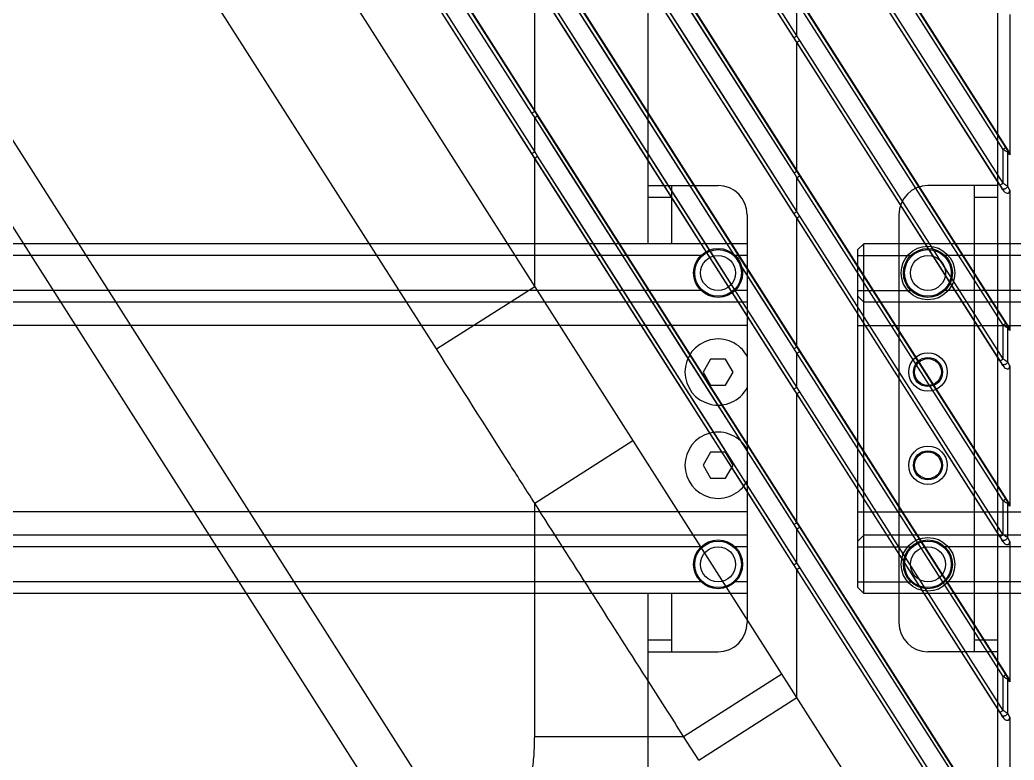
# Model space of a CAD drawing. Header units: millimetres. Extents: x 1409 to 26878, y 589 to 5187.
# Drawn here: x 15319.6 to 15404.8, y 3651.8 to 3715.3 of the extents above; entities that cross this region are included whole.
import ezdxf

# ---------------------------------------------------------------- set-up
doc = ezdxf.new("R2010")
doc.units = ezdxf.units.MM
doc.layers.add('02___PRT_ALL_AXES', color=7, linetype='Continuous')

# ---------------------------------------------------------------- blocks, each defined once
blk = doc.blocks.new('WRSF')
at = {"color": 114, "linetype": 'Continuous', "true_color": 0x139b48}
for p, q in [((12853.57, 6047.063), (12853.57, 6382.063)), ((12823.57, 6142.063), (12823.57, 6292.063)), ((12823.57, 6147.063), (12829.57, 6147.063)), ((12825.57, 6147.063), (12825.57, 6142.063)), ((12853.57, 6147.063), (12847.57, 6147.063)), ((12851.57, 6107.063), (12851.57, 6147.063)), ((12823.57, 6146.063), (12825.57, 6146.063)), ((12851.57, 6146.063), (12853.57, 6146.063)), ((12832.07, 6144.563), (12832.07, 6109.563)), ((12845.07, 6144.563), (12845.07, 6109.563)), ((12241.57, 6141.563), (12242.07, 6142.063)), ((12242.07, 6112.063), (12242.07, 6142.063)), ((12265.07, 6142.063), (12242.07, 6142.063)), ((12832.07, 6142.063), (12278.07, 6142.063)), ((12241.57, 6112.563), (12241.57, 6141.563)), ((12241.57, 6141.063), (12246.1, 6141.063)), ((12832.07, 6141.063), (12831.039, 6141.063)), ((12241.57, 6138.063), (12246.1, 6138.063)), ((12241.57, 6137.563), (12242.07, 6137.063)), ((12832.07, 6138.063), (12831.039, 6138.063)), ((12265.07, 6137.063), (12242.07, 6137.063)), ((12832.07, 6137.063), (12278.07, 6137.063)), ((12241.57, 6135.063), (12265.07, 6135.063)), ((12832.07, 6135.063), (12278.07, 6135.063)), ((12828.925, 6132.18), (12828.28, 6131.063)), ((12830.215, 6132.18), (12828.925, 6132.18)), ((12830.86, 6131.063), (12830.215, 6132.18)), ((12828.28, 6131.063), (12828.925, 6129.946)), ((12830.215, 6129.946), (12830.86, 6131.063)), ((12828.925, 6129.946), (12830.215, 6129.946)), ((12828.925, 6124.18), (12828.28, 6123.063)), ((12830.215, 6124.18), (12828.925, 6124.18)), ((12830.86, 6123.063), (12830.215, 6124.18)), ((12828.28, 6123.063), (12828.925, 6121.946)), ((12830.215, 6121.946), (12830.86, 6123.063)), ((12828.925, 6121.946), (12830.215, 6121.946)), ((12241.57, 6119.063), (12265.07, 6119.063)), ((12832.07, 6119.063), (12278.07, 6119.063)), ((12241.57, 6116.563), (12242.07, 6117.063)), ((12265.07, 6117.063), (12242.07, 6117.063)), ((12832.07, 6117.063), (12278.07, 6117.063)), ((12241.57, 6116.063), (12246.1, 6116.063)), ((12832.07, 6116.063), (12831.039, 6116.063)), ((12241.57, 6113.063), (12246.1, 6113.063)), ((12832.07, 6113.063), (12831.039, 6113.063)), ((12241.57, 6112.563), (12242.07, 6112.063)), ((12265.07, 6112.063), (12242.07, 6112.063)), ((12832.07, 6112.063), (12278.07, 6112.063)), ((12823.57, 6047.063), (12823.57, 6112.063)), ((12825.57, 6112.063), (12825.57, 6107.063)), ((12825.57, 6108.063), (12823.57, 6108.063)), ((12853.57, 6108.063), (12851.57, 6108.063)), ((12823.57, 6107.063), (12829.57, 6107.063)), ((12853.57, 6107.063), (12847.57, 6107.063))]:
    blk.add_line(p, q, dxfattribs=at)
for centre, radius in [((12847.57, 6139.563), 2.3), ((12829.57, 6139.563), 2), ((12829.57, 6139.563), 1.5), ((12847.57, 6139.563), 2), ((12847.57, 6139.563), 1.5), ((12247.57, 6131.063), 1.65), ((12247.57, 6131.063), 1.15), ((12247.57, 6123.063), 1.65), ((12247.57, 6123.063), 1.15), ((12829.57, 6114.563), 2), ((12847.57, 6114.563), 2.3), ((12847.57, 6114.563), 2), ((12829.57, 6114.563), 1.5), ((12847.57, 6114.563), 1.5)]:
    blk.add_circle(centre, radius, dxfattribs=at)
for centre, start, end in [((12829.57, 6144.563), 0, 90), ((12847.57, 6144.563), 90, 180), ((12829.57, 6109.563), 270, 0), ((12847.57, 6109.563), 180, 270)]:
    blk.add_arc(centre, 2.5, start, end, dxfattribs=at)
at = {"layer": '02___PRT_ALL_AXES', "color": 114, "linetype": 'Continuous', "true_color": 0x139b48}
for p, q in [((12261.1, 6141.063), (12249.039, 6141.063)), ((12828.1, 6141.063), (12282.039, 6141.063)), ((12261.1, 6138.063), (12249.039, 6138.063)), ((12828.1, 6138.063), (12282.039, 6138.063)), ((12261.1, 6116.063), (12249.039, 6116.063)), ((12828.1, 6116.063), (12282.039, 6116.063)), ((12261.1, 6113.063), (12249.039, 6113.063)), ((12828.1, 6113.063), (12282.039, 6113.063))]:
    blk.add_line(p, q, dxfattribs=at)
for centre, radius in [((12247.57, 6139.563), 2.1), ((12829.57, 6139.563), 2.1), ((12847.57, 6131.063), 1.25), ((12847.57, 6123.063), 1.25), ((12247.57, 6114.563), 2.1), ((12829.57, 6114.563), 2.1)]:
    blk.add_circle(centre, radius, dxfattribs=at)
for centre in [(12829.57, 6131.063), (12829.57, 6123.063)]:
    blk.add_arc(centre, 2.84, 28.08421, 331.91579, dxfattribs=at)
blk = doc.blocks.new('*U71')
blk.add_blockref('WRSF', (-12547.57, -6214.325))
blk = doc.blocks.new('*U72')
at = {"color": 0, "linetype": 'ByBlock', "lineweight": -2, "transparency": 16777216}
for p in [(0, 0), (600, 0)]:
    blk.add_blockref('*U71', p, dxfattribs=at)
blk = doc.blocks.new('1111')
at = {"color": 7, "linetype": 'Continuous'}
for p, q in [((16405.676, 7051.134), (16600.504, 6745.316)), ((16415.394, 7050.956), (16602.197, 6757.734)), ((16424.998, 7050.956), (16602.197, 6772.809)), ((16434.602, 7050.956), (16602.197, 6787.885)), ((16444.206, 7050.956), (16602.197, 6802.96)), ((16453.81, 7050.956), (16602.197, 6818.035)), ((16412.996, 7050.624), (16601.677, 6754.455)), ((16422.6, 7050.624), (16601.677, 6769.531)), ((16432.204, 7050.624), (16601.677, 6784.606)), ((16441.809, 7050.624), (16601.677, 6799.681)), ((16451.413, 7050.624), (16601.677, 6814.757)), ((16561.286, 6817.893), (16438.754, 7010.23)), ((16561.538, 6818.054), (16439.006, 7010.391)), ((16561.286, 6821.358), (16440.961, 7010.23)), ((16561.538, 6821.518), (16441.213, 7010.391)), ((16553.115, 6801.113), (16423.209, 7005.024)), ((16552.963, 6754.799), (16482.29, 6865.734)), ((16486.677, 6866.234), (16555.773, 6757.774)), ((16583.768, 6827.827), (16561.538, 6862.723)), ((16584.035, 6827.988), (16561.79, 6862.884)), ((16584.022, 6816.374), (16561.79, 6851.273)), ((16583.784, 6816.214), (16561.538, 6851.113)), ((16584.035, 6812.913), (16561.79, 6847.809)), ((16583.768, 6812.751), (16561.538, 6847.648)), ((16601.941, 6818.397), (16584.272, 6846.132)), ((16601.704, 6818.237), (16584.035, 6845.972)), ((16601.437, 6815.168), (16584.021, 6842.506)), ((16601.704, 6815.329), (16584.287, 6842.667)), ((16583.784, 6801.139), (16561.538, 6836.037)), ((16584.022, 6801.299), (16561.79, 6836.198)), ((16574.527, 6827.828), (16569.776, 6835.281)), ((16583.768, 6797.676), (16561.538, 6832.573)), ((16561.538, 6821.518), (16561.538, 6832.573)), ((16564.432, 6828.03), (16561.538, 6832.573)), ((16584.035, 6797.837), (16561.79, 6832.733)), ((16564.686, 6828.191), (16561.79, 6832.733)), ((16567.234, 6827.652), (16564.642, 6831.721)), ((16583.768, 6827.827), (16581.334, 6831.648)), ((16584.035, 6827.988), (16581.599, 6831.809)), ((16566.986, 6827.492), (16564.392, 6831.56)), ((16574.266, 6827.667), (16571.893, 6831.393)), ((16576.516, 6827.616), (16574.139, 6831.346)), ((16576.758, 6827.776), (16574.382, 6831.506)), ((16601.704, 6803.162), (16584.035, 6830.896)), ((16584.035, 6827.988), (16584.035, 6830.896)), ((16601.941, 6803.322), (16584.272, 6831.056)), ((16602.282, 6829.817), (16602.282, 6817.77)), ((16567.319, 6824.06), (16564.686, 6828.191)), ((16567.063, 6823.899), (16564.432, 6828.03)), ((16569.41, 6823.689), (16566.986, 6827.492)), ((16569.657, 6823.849), (16567.234, 6827.652)), ((16576.631, 6823.956), (16574.266, 6827.667)), ((16576.893, 6824.117), (16574.527, 6827.828)), ((16578.9, 6823.876), (16576.516, 6827.616)), ((16579.141, 6824.036), (16576.758, 6827.776)), ((16584.021, 6827.431), (16583.768, 6827.827)), ((16584.01, 6827.413), (16584.021, 6827.431)), ((16584.01, 6816.432), (16584.01, 6827.413)), ((16601.437, 6800.092), (16584.021, 6827.431)), ((16584.287, 6827.592), (16584.035, 6827.988)), ((16601.704, 6800.253), (16584.287, 6827.592)), ((16569.776, 6820.206), (16567.319, 6824.06)), ((16578.987, 6820.257), (16576.631, 6823.956)), ((16579.251, 6820.418), (16576.893, 6824.117)), ((16581.531, 6820.284), (16579.141, 6824.036)), ((16569.519, 6820.045), (16567.063, 6823.899)), ((16571.767, 6819.991), (16569.41, 6823.689)), ((16572.012, 6820.152), (16569.657, 6823.849)), ((16581.292, 6820.124), (16578.9, 6823.876)), ((16561.286, 6821.358), (16561.538, 6821.518)), ((16561.538, 6820.962), (16561.286, 6821.358)), ((16561.79, 6821.123), (16561.538, 6821.518)), ((16561.538, 6820.962), (16561.79, 6821.123)), ((16583.784, 6786.063), (16561.538, 6820.962)), ((16561.538, 6818.054), (16561.538, 6820.962)), ((16564.392, 6816.485), (16561.538, 6820.962)), ((16584.022, 6786.223), (16561.79, 6821.123)), ((16564.642, 6816.645), (16561.79, 6821.123)), ((16571.893, 6816.317), (16569.519, 6820.045)), ((16572.152, 6816.478), (16569.776, 6820.206)), ((16574.139, 6816.271), (16571.767, 6819.991)), ((16574.382, 6816.431), (16572.012, 6820.152)), ((16581.334, 6816.572), (16578.987, 6820.257)), ((16581.599, 6816.733), (16579.251, 6820.418)), ((16583.784, 6816.214), (16581.292, 6820.124)), ((16584.022, 6816.374), (16581.531, 6820.284)), ((16561.286, 6817.893), (16561.538, 6818.054)), ((16561.79, 6817.658), (16561.538, 6818.054)), ((16601.704, 6815.329), (16601.704, 6818.237)), ((16602.197, 6818.035), (16602.102, 6818.159)), ((16602.282, 6817.77), (16602.107, 6817.999)), ((16602.107, 6815.062), (16602.107, 6817.999)), ((16561.538, 6817.497), (16561.286, 6817.893)), ((16561.538, 6817.497), (16561.79, 6817.658)), ((16583.768, 6782.601), (16561.538, 6817.497)), ((16561.538, 6806.48), (16561.538, 6817.497)), ((16564.432, 6812.955), (16561.538, 6817.497)), ((16584.035, 6782.762), (16561.79, 6817.658)), ((16564.686, 6813.116), (16561.79, 6817.658)), ((16566.986, 6812.416), (16564.392, 6816.485)), ((16567.234, 6812.577), (16564.642, 6816.645)), ((16574.266, 6812.592), (16571.893, 6816.317)), ((16574.527, 6812.753), (16572.152, 6816.478)), ((16576.516, 6812.541), (16574.139, 6816.271)), ((16576.758, 6812.701), (16574.382, 6816.431)), ((16583.768, 6812.751), (16581.334, 6816.572)), ((16584.035, 6812.913), (16581.599, 6816.733)), ((16584.01, 6816.432), (16584.022, 6816.374)), ((16584.272, 6815.981), (16584.022, 6816.374)), ((16584.035, 6815.821), (16583.784, 6816.214)), ((16601.704, 6788.086), (16584.035, 6815.821)), ((16584.035, 6812.913), (16584.035, 6815.821)), ((16601.941, 6788.246), (16584.272, 6815.981)), ((16601.677, 6814.757), (16601.598, 6814.9)), ((16602.282, 6814.741), (16602.107, 6815.062)), ((16602.282, 6814.741), (16602.282, 6802.694)), ((16567.063, 6808.824), (16564.432, 6812.955)), ((16567.319, 6808.984), (16564.686, 6813.116)), ((16584.287, 6812.517), (16584.035, 6812.913)), ((16569.41, 6808.614), (16566.986, 6812.416)), ((16569.657, 6808.774), (16567.234, 6812.577)), ((16576.631, 6808.881), (16574.266, 6812.592)), ((16576.893, 6809.041), (16574.527, 6812.753)), ((16578.9, 6808.8), (16576.516, 6812.541)), ((16579.141, 6808.961), (16576.758, 6812.701)), ((16584.021, 6812.355), (16583.768, 6812.751)), ((16584.01, 6812.337), (16584.021, 6812.355)), ((16584.01, 6801.357), (16584.01, 6812.337)), ((16601.437, 6785.017), (16584.021, 6812.355)), ((16601.704, 6785.178), (16584.287, 6812.517)), ((16569.519, 6804.969), (16567.063, 6808.824)), ((16569.776, 6805.13), (16567.319, 6808.984)), ((16571.767, 6804.916), (16569.41, 6808.614)), ((16572.012, 6805.076), (16569.657, 6808.774)), ((16578.987, 6805.182), (16576.631, 6808.881)), ((16579.251, 6805.343), (16576.893, 6809.041)), ((16581.292, 6805.049), (16578.9, 6808.8)), ((16581.531, 6805.209), (16579.141, 6808.961)), ((16553.115, 6801.113), (16561.538, 6806.48)), ((16581.334, 6801.497), (16578.987, 6805.182)), ((16581.599, 6801.658), (16579.251, 6805.343)), ((16584.022, 6801.299), (16581.531, 6805.209)), ((16571.893, 6801.242), (16569.519, 6804.969)), ((16572.152, 6801.403), (16569.776, 6805.13)), ((16574.139, 6801.195), (16571.767, 6804.916)), ((16574.382, 6801.355), (16572.012, 6805.076)), ((16583.784, 6801.139), (16581.292, 6805.049)), ((16601.704, 6800.253), (16601.704, 6803.162)), ((16602.197, 6802.96), (16602.102, 6803.083)), ((16602.282, 6802.694), (16602.107, 6802.923)), ((16602.107, 6799.986), (16602.107, 6802.923)), ((16574.266, 6797.516), (16571.893, 6801.242)), ((16574.527, 6797.677), (16572.152, 6801.403)), ((16576.516, 6797.465), (16574.139, 6801.195)), ((16576.758, 6797.626), (16574.382, 6801.355)), ((16583.768, 6797.676), (16581.334, 6801.497)), ((16584.035, 6797.837), (16581.599, 6801.658)), ((16584.035, 6800.746), (16583.784, 6801.139)), ((16584.01, 6801.357), (16584.022, 6801.299)), ((16584.272, 6800.906), (16584.022, 6801.299)), ((16601.941, 6773.171), (16584.272, 6800.906)), ((16601.704, 6773.011), (16584.035, 6800.746)), ((16584.035, 6797.837), (16584.035, 6800.746)), ((16601.677, 6799.681), (16601.598, 6799.825)), ((16602.282, 6799.666), (16602.107, 6799.986)), ((16602.282, 6799.666), (16602.282, 6787.619)), ((16576.631, 6793.805), (16574.266, 6797.516)), ((16576.893, 6793.966), (16574.527, 6797.677)), ((16579.141, 6793.885), (16576.758, 6797.626)), ((16584.021, 6797.28), (16583.768, 6797.676)), ((16584.287, 6797.441), (16584.035, 6797.837)), ((16578.9, 6793.725), (16576.516, 6797.465)), ((16584.01, 6797.262), (16584.021, 6797.28)), ((16584.01, 6786.281), (16584.01, 6797.262)), ((16601.437, 6769.941), (16584.021, 6797.28)), ((16601.704, 6770.103), (16584.287, 6797.441)), ((16561.538, 6787.885), (16569.967, 6793.249)), ((16578.987, 6790.106), (16576.631, 6793.805)), ((16579.251, 6790.267), (16576.893, 6793.966)), ((16581.292, 6789.973), (16578.9, 6793.725)), ((16581.531, 6790.133), (16579.141, 6793.885)), ((16581.334, 6786.422), (16578.987, 6790.106)), ((16581.599, 6786.583), (16579.251, 6790.267)), ((16583.784, 6786.063), (16581.292, 6789.973)), ((16584.022, 6786.223), (16581.531, 6790.133)), ((16561.538, 6767.861), (16561.538, 6787.885)), ((16601.704, 6785.178), (16601.704, 6788.086)), ((16602.197, 6787.885), (16602.102, 6788.008)), ((16602.282, 6787.619), (16602.107, 6787.848)), ((16602.107, 6784.911), (16602.107, 6787.848)), ((16583.768, 6782.601), (16581.334, 6786.422)), ((16584.035, 6782.762), (16581.599, 6786.583)), ((16584.035, 6785.67), (16583.784, 6786.063)), ((16584.01, 6786.281), (16584.022, 6786.223)), ((16584.272, 6785.83), (16584.022, 6786.223)), ((16601.704, 6757.935), (16584.035, 6785.67)), ((16584.035, 6782.762), (16584.035, 6785.67)), ((16601.941, 6758.095), (16584.272, 6785.83)), ((16601.677, 6784.606), (16601.598, 6784.75)), ((16602.282, 6784.591), (16602.107, 6784.911)), ((16602.282, 6784.591), (16602.282, 6772.544)), ((16584.021, 6782.205), (16583.768, 6782.601)), ((16584.01, 6782.187), (16584.021, 6782.205)), ((16584.01, 6771.206), (16584.01, 6782.187)), ((16601.437, 6754.866), (16584.021, 6782.205)), ((16584.287, 6782.366), (16584.035, 6782.762)), ((16601.704, 6755.027), (16584.287, 6782.366)), ((16574.314, 6767.861), (16582.721, 6773.229)), ((16601.704, 6770.103), (16601.704, 6773.011)), ((16602.197, 6772.809), (16602.102, 6772.932)), ((16602.282, 6772.544), (16602.107, 6772.772)), ((16602.107, 6769.835), (16602.107, 6772.772)), ((16575.606, 6765.835), (16584.01, 6771.206)), ((16601.677, 6769.531), (16601.598, 6769.674)), ((16602.282, 6769.515), (16602.107, 6769.835)), ((16602.282, 6769.515), (16602.282, 6757.468)), ((16561.538, 6767.861), (16574.314, 6767.861)), ((16575.606, 6765.835), (16574.314, 6767.861))]:
    blk.add_line(p, q, dxfattribs=at)
for centre, major_axis, ratio, start_param, end_param in [((16601.92, 6817.907), (-0.278, 0.337), 0.685856, -2.447355, -1.747542), ((16601.92, 6814.933), (-0.253, 0.43), 0.601104, -4.65481, -2.346373), ((16601.92, 6802.832), (-0.278, 0.337), 0.685856, -2.447355, -1.747542), ((16601.92, 6799.858), (-0.253, 0.43), 0.601104, -4.65481, -2.346373), ((16601.92, 6787.756), (-0.278, 0.337), 0.685856, -2.447355, -1.747542), ((16601.92, 6784.783), (-0.253, 0.43), 0.601104, -4.65481, -2.346373), ((16601.92, 6772.681), (-0.278, 0.337), 0.685856, -2.447355, -1.747542), ((16601.92, 6769.707), (-0.253, 0.43), 0.601104, -4.65481, -2.346373)]:
    blk.add_ellipse(centre, major_axis=major_axis, ratio=ratio, start_param=start_param, end_param=end_param, dxfattribs=at)
for points, knots in [([(16583.768, 6827.827), (16583.769, 6827.827), (16583.77, 6827.827), (16583.773, 6827.829), (16583.779, 6827.832), (16583.787, 6827.836), (16583.797, 6827.842), (16583.809, 6827.849), (16583.829, 6827.86), (16583.858, 6827.878), (16583.897, 6827.902), (16583.941, 6827.929), (16583.987, 6827.958), (16584.019, 6827.978), (16584.035, 6827.988)], [0, 0, 0, 0, 0.005231, 0.012589, 0.033669, 0.063117, 0.100673, 0.146013, 0.198735, 0.324335, 0.472945, 0.63916, 0.81702, 1, 1, 1, 1]), ([(16584.021, 6827.431), (16584.021, 6827.431), (16584.022, 6827.431), (16584.026, 6827.433), (16584.031, 6827.435), (16584.039, 6827.44), (16584.049, 6827.445), (16584.061, 6827.452), (16584.082, 6827.464), (16584.111, 6827.482), (16584.15, 6827.505), (16584.193, 6827.532), (16584.24, 6827.562), (16584.271, 6827.582), (16584.287, 6827.592)], [0, 0, 0, 0, 0.005231, 0.012589, 0.033669, 0.063117, 0.100673, 0.146013, 0.198735, 0.324335, 0.472945, 0.63916, 0.81702, 1, 1, 1, 1]), ([(16601.704, 6818.237), (16601.719, 6818.247), (16601.748, 6818.266), (16601.791, 6818.293), (16601.83, 6818.319), (16601.865, 6818.342), (16601.891, 6818.36), (16601.908, 6818.372), (16601.918, 6818.379), (16601.927, 6818.385), (16601.934, 6818.39), (16601.938, 6818.394), (16601.941, 6818.396), (16601.941, 6818.397)], [0, 0, 0, 0, 0.186782, 0.366131, 0.532175, 0.679595, 0.803609, 0.85556, 0.900224, 0.93725, 0.966352, 0.987305, 1, 1, 1, 1]), ([(16602.107, 6817.999), (16602.094, 6818.005), (16602.067, 6818.02), (16602.025, 6818.043), (16601.978, 6818.071), (16601.927, 6818.1), (16601.873, 6818.133), (16601.799, 6818.178), (16601.742, 6818.213), (16601.704, 6818.237)], [0, 0, 0, 0, 0.090397, 0.195428, 0.312456, 0.43902, 0.572905, 0.712149, 1, 1, 1, 1]), ([(16602.102, 6818.159), (16602.096, 6818.166), (16602.084, 6818.183), (16602.058, 6818.22), (16602.024, 6818.27), (16601.983, 6818.332), (16601.955, 6818.375), (16601.941, 6818.397)], [0, 0, 0, 0, 0.103408, 0.218747, 0.468859, 0.73184, 1, 1, 1, 1]), ([(16602.107, 6817.999), (16602.112, 6818.013), (16602.119, 6818.041), (16602.122, 6818.083), (16602.117, 6818.123), (16602.108, 6818.147), (16602.102, 6818.159)], [0, 0, 0, 0, 0.271855, 0.527736, 0.769173, 1, 1, 1, 1]), ([(16583.784, 6816.214), (16583.799, 6816.224), (16583.829, 6816.243), (16583.871, 6816.27), (16583.911, 6816.296), (16583.946, 6816.319), (16583.971, 6816.337), (16583.988, 6816.349), (16583.999, 6816.356), (16584.007, 6816.362), (16584.014, 6816.367), (16584.019, 6816.371), (16584.021, 6816.373), (16584.022, 6816.374)], [0, 0, 0, 0, 0.186765, 0.36611, 0.532157, 0.679586, 0.803609, 0.855564, 0.900231, 0.937259, 0.966361, 0.987311, 1, 1, 1, 1]), ([(16584.035, 6815.821), (16584.05, 6815.831), (16584.079, 6815.849), (16584.122, 6815.877), (16584.161, 6815.903), (16584.196, 6815.926), (16584.222, 6815.944), (16584.239, 6815.956), (16584.249, 6815.963), (16584.258, 6815.969), (16584.265, 6815.974), (16584.269, 6815.978), (16584.272, 6815.98), (16584.272, 6815.981)], [0, 0, 0, 0, 0.186782, 0.366131, 0.532175, 0.679595, 0.803609, 0.85556, 0.900224, 0.93725, 0.966352, 0.987305, 1, 1, 1, 1]), ([(16601.437, 6815.168), (16601.438, 6815.168), (16601.439, 6815.168), (16601.442, 6815.17), (16601.448, 6815.172), (16601.456, 6815.177), (16601.466, 6815.182), (16601.478, 6815.189), (16601.498, 6815.201), (16601.527, 6815.218), (16601.566, 6815.242), (16601.61, 6815.269), (16601.656, 6815.298), (16601.688, 6815.318), (16601.704, 6815.329)], [0, 0, 0, 0, 0.005231, 0.012589, 0.033669, 0.063117, 0.100673, 0.146013, 0.198735, 0.324335, 0.472945, 0.63916, 0.81702, 1, 1, 1, 1]), ([(16601.598, 6814.9), (16601.587, 6814.921), (16601.562, 6814.964), (16601.523, 6815.03), (16601.481, 6815.098), (16601.452, 6815.144), (16601.437, 6815.168)], [0, 0, 0, 0, 0.226755, 0.475744, 0.735416, 1, 1, 1, 1]), ([(16601.598, 6814.9), (16601.604, 6814.893), (16601.618, 6814.88), (16601.643, 6814.864), (16601.672, 6814.853), (16601.717, 6814.843), (16601.78, 6814.843), (16601.858, 6814.86), (16601.936, 6814.893), (16602.007, 6814.94), (16602.066, 6814.996), (16602.096, 6815.039), (16602.107, 6815.062)], [0, 0, 0, 0, 0.045713, 0.093827, 0.145197, 0.200355, 0.321964, 0.456539, 0.598535, 0.740949, 0.876692, 1, 1, 1, 1]), ([(16602.107, 6815.062), (16602.095, 6815.07), (16602.068, 6815.089), (16602.026, 6815.118), (16601.979, 6815.15), (16601.929, 6815.184), (16601.875, 6815.219), (16601.8, 6815.268), (16601.743, 6815.304), (16601.704, 6815.329)], [0, 0, 0, 0, 0.093828, 0.200628, 0.318136, 0.444256, 0.577126, 0.71505, 1, 1, 1, 1]), ([(16583.768, 6812.751), (16583.769, 6812.752), (16583.77, 6812.752), (16583.773, 6812.753), (16583.779, 6812.756), (16583.787, 6812.76), (16583.797, 6812.766), (16583.809, 6812.773), (16583.829, 6812.785), (16583.858, 6812.802), (16583.897, 6812.826), (16583.941, 6812.853), (16583.987, 6812.882), (16584.019, 6812.902), (16584.035, 6812.913)], [0, 0, 0, 0, 0.005231, 0.012589, 0.033669, 0.063117, 0.100673, 0.146013, 0.198735, 0.324335, 0.472945, 0.63916, 0.81702, 1, 1, 1, 1]), ([(16584.021, 6812.355), (16584.021, 6812.355), (16584.022, 6812.356), (16584.026, 6812.357), (16584.031, 6812.36), (16584.039, 6812.364), (16584.049, 6812.37), (16584.061, 6812.377), (16584.082, 6812.389), (16584.111, 6812.406), (16584.15, 6812.43), (16584.193, 6812.457), (16584.24, 6812.486), (16584.271, 6812.506), (16584.287, 6812.517)], [0, 0, 0, 0, 0.005231, 0.012589, 0.033669, 0.063117, 0.100673, 0.146013, 0.198735, 0.324335, 0.472945, 0.63916, 0.81702, 1, 1, 1, 1]), ([(16601.704, 6803.162), (16601.719, 6803.171), (16601.748, 6803.19), (16601.791, 6803.218), (16601.83, 6803.244), (16601.865, 6803.267), (16601.891, 6803.284), (16601.908, 6803.296), (16601.918, 6803.304), (16601.927, 6803.31), (16601.934, 6803.315), (16601.938, 6803.319), (16601.941, 6803.321), (16601.941, 6803.322)], [0, 0, 0, 0, 0.186782, 0.366131, 0.532175, 0.679595, 0.803609, 0.85556, 0.900224, 0.93725, 0.966352, 0.987305, 1, 1, 1, 1]), ([(16602.107, 6802.923), (16602.094, 6802.93), (16602.067, 6802.944), (16602.025, 6802.968), (16601.978, 6802.995), (16601.927, 6803.025), (16601.873, 6803.057), (16601.799, 6803.103), (16601.742, 6803.138), (16601.704, 6803.162)], [0, 0, 0, 0, 0.090397, 0.195428, 0.312456, 0.43902, 0.572905, 0.712149, 1, 1, 1, 1]), ([(16602.102, 6803.083), (16602.096, 6803.091), (16602.084, 6803.108), (16602.058, 6803.145), (16602.024, 6803.195), (16601.983, 6803.257), (16601.955, 6803.3), (16601.941, 6803.322)], [0, 0, 0, 0, 0.103408, 0.218747, 0.468859, 0.73184, 1, 1, 1, 1]), ([(16602.107, 6802.923), (16602.112, 6802.937), (16602.119, 6802.965), (16602.122, 6803.008), (16602.117, 6803.047), (16602.108, 6803.072), (16602.102, 6803.083)], [0, 0, 0, 0, 0.271855, 0.527736, 0.769173, 1, 1, 1, 1]), ([(16561.538, 6787.885), (16560.836, 6788.987), (16558.029, 6793.397), (16555.221, 6797.806), (16553.115, 6801.113)], [0, 0, 0, 0, 0.249939, 1, 1, 1, 1]), ([(16583.784, 6801.139), (16583.799, 6801.148), (16583.829, 6801.167), (16583.871, 6801.195), (16583.911, 6801.221), (16583.946, 6801.244), (16583.971, 6801.261), (16583.988, 6801.273), (16583.999, 6801.281), (16584.007, 6801.287), (16584.014, 6801.292), (16584.019, 6801.296), (16584.021, 6801.298), (16584.022, 6801.299)], [0, 0, 0, 0, 0.186765, 0.36611, 0.532157, 0.679586, 0.803609, 0.855564, 0.900231, 0.937259, 0.966361, 0.987311, 1, 1, 1, 1]), ([(16584.035, 6800.746), (16584.05, 6800.755), (16584.079, 6800.774), (16584.122, 6800.802), (16584.161, 6800.828), (16584.196, 6800.851), (16584.222, 6800.868), (16584.239, 6800.88), (16584.249, 6800.888), (16584.258, 6800.894), (16584.265, 6800.899), (16584.269, 6800.903), (16584.272, 6800.905), (16584.272, 6800.906)], [0, 0, 0, 0, 0.186782, 0.366131, 0.532175, 0.679595, 0.803609, 0.85556, 0.900224, 0.93725, 0.966352, 0.987305, 1, 1, 1, 1]), ([(16601.437, 6800.092), (16601.438, 6800.092), (16601.439, 6800.093), (16601.442, 6800.094), (16601.448, 6800.097), (16601.456, 6800.101), (16601.466, 6800.107), (16601.478, 6800.114), (16601.498, 6800.126), (16601.527, 6800.143), (16601.566, 6800.167), (16601.61, 6800.194), (16601.656, 6800.223), (16601.688, 6800.243), (16601.704, 6800.253)], [0, 0, 0, 0, 0.005231, 0.012589, 0.033669, 0.063117, 0.100673, 0.146013, 0.198735, 0.324335, 0.472945, 0.63916, 0.81702, 1, 1, 1, 1]), ([(16601.598, 6799.825), (16601.587, 6799.846), (16601.562, 6799.889), (16601.523, 6799.954), (16601.481, 6800.023), (16601.452, 6800.069), (16601.437, 6800.092)], [0, 0, 0, 0, 0.226755, 0.475744, 0.735416, 1, 1, 1, 1]), ([(16602.107, 6799.986), (16602.095, 6799.995), (16602.068, 6800.014), (16602.026, 6800.043), (16601.979, 6800.075), (16601.929, 6800.109), (16601.875, 6800.144), (16601.8, 6800.192), (16601.743, 6800.229), (16601.704, 6800.253)], [0, 0, 0, 0, 0.093828, 0.200628, 0.318136, 0.444256, 0.577126, 0.71505, 1, 1, 1, 1]), ([(16601.598, 6799.825), (16601.604, 6799.818), (16601.618, 6799.804), (16601.643, 6799.789), (16601.672, 6799.777), (16601.717, 6799.768), (16601.78, 6799.768), (16601.858, 6799.785), (16601.936, 6799.818), (16602.007, 6799.864), (16602.066, 6799.92), (16602.096, 6799.964), (16602.107, 6799.986)], [0, 0, 0, 0, 0.045713, 0.093827, 0.145197, 0.200355, 0.321964, 0.456539, 0.598535, 0.740949, 0.876692, 1, 1, 1, 1]), ([(16583.768, 6797.676), (16583.769, 6797.676), (16583.77, 6797.677), (16583.773, 6797.678), (16583.779, 6797.681), (16583.787, 6797.685), (16583.797, 6797.691), (16583.809, 6797.698), (16583.829, 6797.71), (16583.858, 6797.727), (16583.897, 6797.751), (16583.941, 6797.778), (16583.987, 6797.807), (16584.019, 6797.827), (16584.035, 6797.837)], [0, 0, 0, 0, 0.005231, 0.012589, 0.033669, 0.063117, 0.100673, 0.146013, 0.198735, 0.324335, 0.472945, 0.63916, 0.81702, 1, 1, 1, 1]), ([(16584.021, 6797.28), (16584.021, 6797.28), (16584.022, 6797.281), (16584.026, 6797.282), (16584.031, 6797.285), (16584.039, 6797.289), (16584.049, 6797.295), (16584.061, 6797.302), (16584.082, 6797.313), (16584.111, 6797.331), (16584.15, 6797.355), (16584.193, 6797.382), (16584.24, 6797.411), (16584.271, 6797.431), (16584.287, 6797.441)], [0, 0, 0, 0, 0.005231, 0.012589, 0.033669, 0.063117, 0.100673, 0.146013, 0.198735, 0.324335, 0.472945, 0.63916, 0.81702, 1, 1, 1, 1]), ([(16601.704, 6788.086), (16601.719, 6788.096), (16601.748, 6788.115), (16601.791, 6788.142), (16601.83, 6788.168), (16601.865, 6788.191), (16601.891, 6788.209), (16601.908, 6788.221), (16601.918, 6788.228), (16601.927, 6788.234), (16601.934, 6788.239), (16601.938, 6788.243), (16601.941, 6788.245), (16601.941, 6788.246)], [0, 0, 0, 0, 0.186782, 0.366131, 0.532175, 0.679595, 0.803609, 0.85556, 0.900224, 0.93725, 0.966352, 0.987305, 1, 1, 1, 1]), ([(16602.102, 6788.008), (16602.096, 6788.016), (16602.084, 6788.033), (16602.058, 6788.069), (16602.024, 6788.119), (16601.983, 6788.182), (16601.955, 6788.225), (16601.941, 6788.246)], [0, 0, 0, 0, 0.103408, 0.218747, 0.468859, 0.73184, 1, 1, 1, 1]), ([(16574.314, 6767.861), (16573.25, 6769.529), (16568.99, 6776.203), (16564.732, 6782.878), (16561.538, 6787.885)], [0, 0, 0, 0, 0.249922, 1, 1, 1, 1]), ([(16602.107, 6787.848), (16602.094, 6787.854), (16602.067, 6787.869), (16602.025, 6787.893), (16601.978, 6787.92), (16601.927, 6787.95), (16601.873, 6787.982), (16601.799, 6788.027), (16601.742, 6788.062), (16601.704, 6788.086)], [0, 0, 0, 0, 0.090397, 0.195428, 0.312456, 0.43902, 0.572905, 0.712149, 1, 1, 1, 1]), ([(16602.107, 6787.848), (16602.112, 6787.862), (16602.119, 6787.89), (16602.122, 6787.932), (16602.117, 6787.972), (16602.108, 6787.997), (16602.102, 6788.008)], [0, 0, 0, 0, 0.271855, 0.527736, 0.769173, 1, 1, 1, 1]), ([(16583.784, 6786.063), (16583.799, 6786.073), (16583.829, 6786.092), (16583.871, 6786.12), (16583.911, 6786.145), (16583.946, 6786.169), (16583.971, 6786.186), (16583.988, 6786.198), (16583.999, 6786.205), (16584.007, 6786.212), (16584.014, 6786.217), (16584.019, 6786.22), (16584.021, 6786.222), (16584.022, 6786.223)], [0, 0, 0, 0, 0.186765, 0.36611, 0.532157, 0.679586, 0.803609, 0.855564, 0.900231, 0.937259, 0.966361, 0.987311, 1, 1, 1, 1]), ([(16584.035, 6785.67), (16584.05, 6785.68), (16584.079, 6785.699), (16584.122, 6785.726), (16584.161, 6785.752), (16584.196, 6785.775), (16584.222, 6785.793), (16584.239, 6785.805), (16584.249, 6785.812), (16584.258, 6785.818), (16584.265, 6785.823), (16584.269, 6785.827), (16584.272, 6785.829), (16584.272, 6785.83)], [0, 0, 0, 0, 0.186782, 0.366131, 0.532175, 0.679595, 0.803609, 0.85556, 0.900224, 0.93725, 0.966352, 0.987305, 1, 1, 1, 1]), ([(16601.437, 6785.017), (16601.438, 6785.017), (16601.439, 6785.017), (16601.442, 6785.019), (16601.448, 6785.021), (16601.456, 6785.026), (16601.466, 6785.031), (16601.478, 6785.038), (16601.498, 6785.05), (16601.527, 6785.068), (16601.566, 6785.091), (16601.61, 6785.118), (16601.656, 6785.148), (16601.688, 6785.168), (16601.704, 6785.178)], [0, 0, 0, 0, 0.005231, 0.012589, 0.033669, 0.063117, 0.100673, 0.146013, 0.198735, 0.324335, 0.472945, 0.63916, 0.81702, 1, 1, 1, 1]), ([(16601.598, 6784.75), (16601.587, 6784.77), (16601.562, 6784.813), (16601.523, 6784.879), (16601.481, 6784.947), (16601.452, 6784.994), (16601.437, 6785.017)], [0, 0, 0, 0, 0.226755, 0.475744, 0.735416, 1, 1, 1, 1]), ([(16601.598, 6784.75), (16601.604, 6784.742), (16601.618, 6784.729), (16601.643, 6784.713), (16601.672, 6784.702), (16601.717, 6784.692), (16601.78, 6784.692), (16601.858, 6784.71), (16601.936, 6784.743), (16602.007, 6784.789), (16602.066, 6784.845), (16602.096, 6784.888), (16602.107, 6784.911)], [0, 0, 0, 0, 0.045713, 0.093827, 0.145197, 0.200355, 0.321964, 0.456539, 0.598535, 0.740949, 0.876692, 1, 1, 1, 1]), ([(16602.107, 6784.911), (16602.095, 6784.92), (16602.068, 6784.938), (16602.026, 6784.968), (16601.979, 6784.999), (16601.929, 6785.033), (16601.875, 6785.068), (16601.8, 6785.117), (16601.743, 6785.153), (16601.704, 6785.178)], [0, 0, 0, 0, 0.093828, 0.200628, 0.318136, 0.444256, 0.577126, 0.71505, 1, 1, 1, 1]), ([(16583.768, 6782.601), (16583.769, 6782.601), (16583.77, 6782.601), (16583.773, 6782.603), (16583.779, 6782.605), (16583.787, 6782.61), (16583.797, 6782.615), (16583.809, 6782.622), (16583.829, 6782.634), (16583.858, 6782.652), (16583.897, 6782.675), (16583.941, 6782.702), (16583.987, 6782.732), (16584.019, 6782.752), (16584.035, 6782.762)], [0, 0, 0, 0, 0.005231, 0.012589, 0.033669, 0.063117, 0.100673, 0.146013, 0.198735, 0.324335, 0.472945, 0.63916, 0.81702, 1, 1, 1, 1]), ([(16584.021, 6782.205), (16584.021, 6782.205), (16584.022, 6782.205), (16584.026, 6782.207), (16584.031, 6782.209), (16584.039, 6782.214), (16584.049, 6782.219), (16584.061, 6782.226), (16584.082, 6782.238), (16584.111, 6782.255), (16584.15, 6782.279), (16584.193, 6782.306), (16584.24, 6782.335), (16584.271, 6782.356), (16584.287, 6782.366)], [0, 0, 0, 0, 0.005231, 0.012589, 0.033669, 0.063117, 0.100673, 0.146013, 0.198735, 0.324335, 0.472945, 0.63916, 0.81702, 1, 1, 1, 1]), ([(16601.704, 6773.011), (16601.719, 6773.02), (16601.748, 6773.039), (16601.791, 6773.067), (16601.83, 6773.093), (16601.865, 6773.116), (16601.891, 6773.133), (16601.908, 6773.145), (16601.918, 6773.153), (16601.927, 6773.159), (16601.934, 6773.164), (16601.938, 6773.168), (16601.941, 6773.17), (16601.941, 6773.171)], [0, 0, 0, 0, 0.186782, 0.366131, 0.532175, 0.679595, 0.803609, 0.85556, 0.900224, 0.93725, 0.966352, 0.987305, 1, 1, 1, 1]), ([(16602.107, 6772.772), (16602.094, 6772.779), (16602.067, 6772.793), (16602.025, 6772.817), (16601.978, 6772.844), (16601.927, 6772.874), (16601.873, 6772.906), (16601.799, 6772.952), (16601.742, 6772.987), (16601.704, 6773.011)], [0, 0, 0, 0, 0.090397, 0.195428, 0.312456, 0.43902, 0.572905, 0.712149, 1, 1, 1, 1]), ([(16602.102, 6772.932), (16602.096, 6772.94), (16602.084, 6772.957), (16602.058, 6772.994), (16602.024, 6773.044), (16601.983, 6773.106), (16601.955, 6773.149), (16601.941, 6773.171)], [0, 0, 0, 0, 0.103408, 0.218747, 0.468859, 0.73184, 1, 1, 1, 1]), ([(16602.107, 6772.772), (16602.112, 6772.786), (16602.119, 6772.815), (16602.122, 6772.857), (16602.117, 6772.897), (16602.108, 6772.921), (16602.102, 6772.932)], [0, 0, 0, 0, 0.271855, 0.527736, 0.769173, 1, 1, 1, 1]), ([(16601.437, 6769.941), (16601.438, 6769.942), (16601.439, 6769.942), (16601.442, 6769.943), (16601.448, 6769.946), (16601.456, 6769.95), (16601.466, 6769.956), (16601.478, 6769.963), (16601.498, 6769.975), (16601.527, 6769.992), (16601.566, 6770.016), (16601.61, 6770.043), (16601.656, 6770.072), (16601.688, 6770.092), (16601.704, 6770.103)], [0, 0, 0, 0, 0.005231, 0.012589, 0.033669, 0.063117, 0.100673, 0.146013, 0.198735, 0.324335, 0.472945, 0.63916, 0.81702, 1, 1, 1, 1]), ([(16601.598, 6769.674), (16601.587, 6769.695), (16601.562, 6769.738), (16601.523, 6769.803), (16601.481, 6769.872), (16601.452, 6769.918), (16601.437, 6769.941)], [0, 0, 0, 0, 0.226755, 0.475744, 0.735416, 1, 1, 1, 1]), ([(16601.598, 6769.674), (16601.604, 6769.667), (16601.618, 6769.654), (16601.643, 6769.638), (16601.672, 6769.627), (16601.717, 6769.617), (16601.78, 6769.617), (16601.858, 6769.634), (16601.936, 6769.667), (16602.007, 6769.714), (16602.066, 6769.77), (16602.096, 6769.813), (16602.107, 6769.835)], [0, 0, 0, 0, 0.045713, 0.093827, 0.145197, 0.200355, 0.321964, 0.456539, 0.598535, 0.740949, 0.876692, 1, 1, 1, 1]), ([(16602.107, 6769.835), (16602.095, 6769.844), (16602.068, 6769.863), (16602.026, 6769.892), (16601.979, 6769.924), (16601.929, 6769.958), (16601.875, 6769.993), (16601.8, 6770.042), (16601.743, 6770.078), (16601.704, 6770.103)], [0, 0, 0, 0, 0.093828, 0.200628, 0.318136, 0.444256, 0.577126, 0.71505, 1, 1, 1, 1]), ([(16556.31, 6756.932), (16556.543, 6757.06), (16557, 6757.333), (16557.648, 6757.8), (16558.252, 6758.322), (16558.807, 6758.897), (16559.307, 6759.52), (16559.752, 6760.183), (16560.139, 6760.881), (16560.472, 6761.607), (16560.751, 6762.355), (16560.982, 6763.119), (16561.167, 6763.896), (16561.359, 6764.942), (16561.504, 6766.265), (16561.538, 6767.329), (16561.538, 6767.861)], [0, 0, 0, 0, 0.062499, 0.124997, 0.187494, 0.249991, 0.312489, 0.374988, 0.43749, 0.499992, 0.562497, 0.625002, 0.687509, 0.750016, 0.875003, 1, 1, 1, 1])]:
    blk.add_open_spline(points, degree=3, knots=knots, dxfattribs=at)
blk = doc.blocks.new('*U147')
blk.add_blockref('1111', (-16308.281, -6888.884))
blk = doc.blocks.new('*U148')
at = {"color": 0, "linetype": 'ByBlock', "lineweight": -2, "transparency": 16777216}
blk.add_blockref('*U147', (0, 1350), dxfattribs=at)

msp = doc.modelspace()

# ---------------------------------------------------------------- block references
for name, p in [('*U148', (15110.4576, 2424.8499)), ('*U72', (15097.4439, 3768.3624))]:
    msp.add_blockref(name, p)

doc.saveas('drawing.dxf')
